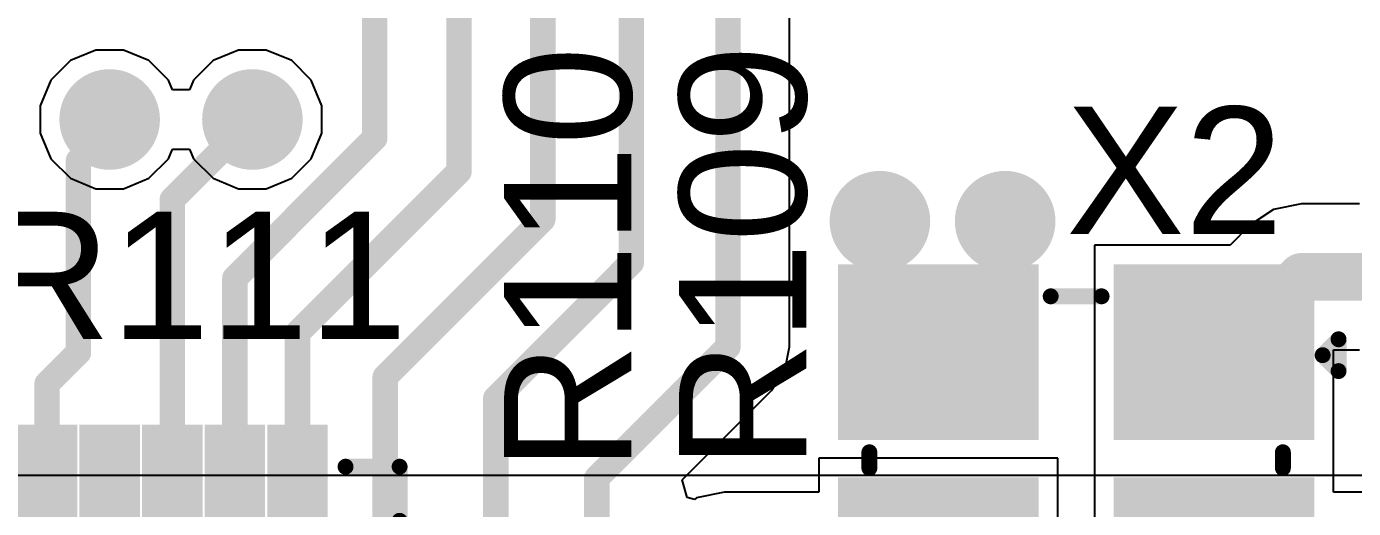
# Model space of a CAD drawing. Header units: millimetres. Extents: x 0 to 172, y 0 to 138.
# Drawn here: x 119.96 to 130.56, y 21.56 to 25.41 of the extents above; entities that cross this region are included whole.
import ezdxf

# ---------------------------------------------------------------- set-up
doc = ezdxf.new("R2010")
doc.units = ezdxf.units.MM
for name, color, linetype in [('BottomLayer', 5, 'Continuous'), ('BottomSolder', 6, 'Continuous'), ('TopLayer', 1, 'Continuous'), ('TopOverlay', 2, 'Continuous'), ('TopPaste', 8, 'Continuous'), ('TopSolder', 216, 'Continuous'), ('ViaHoleLayer', 16, 'Continuous')]:
    doc.layers.add(name, color=color, linetype=linetype)
doc.styles.add('Arial', font='', dxfattribs={"height": 0.2})
doc.styles.get('Arial').set_extended_font_data('Arial')

# ---------------------------------------------------------------- blocks, each defined once
blk = doc.blocks.new('AU_12_288MBE_T_4')
at = {"layer": 'TopLayer'}
for points in [[(-0.69999987, 2.29999921), (0.69999987, 2.29999921), (0.69999987, 1.09999907), (-0.69999987, 1.09999907)], [(1.50000081, 2.29999921), (2.90000055, 2.29999921), (2.90000055, 1.09999907), (1.50000081, 1.09999907)], [(-0.69999987, 0.6000000699999999), (0.69999987, 0.6000000699999999), (0.69999987, -0.6000000699999999), (-0.69999987, -0.6000000699999999)], [(1.50000081, 0.6000000699999999), (2.90000055, 0.6000000699999999), (2.90000055, -0.6000000699999999), (1.50000081, -0.6000000699999999)]]:
    blk.add_hatch(color=1, dxfattribs=at).paths.add_polyline_path(points)
at = {"layer": 'TopPaste'}
for points in [[(-0.69999987, 2.29999921), (0.69999987, 2.29999921), (0.69999987, 1.09999907), (-0.69999987, 1.09999907)], [(1.50000081, 2.29999921), (2.90000055, 2.29999921), (2.90000055, 1.09999907), (1.50000081, 1.09999907)], [(-0.69999987, 0.6000000699999999), (0.69999987, 0.6000000699999999), (0.69999987, -0.6000000699999999), (-0.69999987, -0.6000000699999999)], [(1.50000081, 0.6000000699999999), (2.90000055, 0.6000000699999999), (2.90000055, -0.6000000699999999), (1.50000081, -0.6000000699999999)]]:
    blk.add_hatch(color=8, dxfattribs=at).paths.add_polyline_path(points)
at = {"layer": 'TopSolder'}
for points in [[(-0.8015998699999999, 2.40159921), (0.8015998699999999, 2.40159921), (0.8015998699999999, 0.99839907), (-0.8015998699999999, 0.99839907)], [(1.39840081, 2.40159921), (3.00160055, 2.40159921), (3.00160055, 0.99839907), (1.39840081, 0.99839907)], [(-0.8015998699999999, 0.7016000699999999), (0.8015998699999999, 0.7016000699999999), (0.8015998699999999, -0.7016000699999999), (-0.8015998699999999, -0.7016000699999999)], [(1.39840081, 0.7016000699999999), (3.00160055, 0.7016000699999999), (3.00160055, -0.7016000699999999), (1.39840081, -0.7016000699999999)]]:
    blk.add_hatch(color=216, dxfattribs=at).paths.add_polyline_path(points)
at = {"layer": 'TopOverlay', "const_width": 0.127}
for points in [[(1.30320034, 2.1453983), (0.89680034, 2.1453983)], [(-0.55099966, 0.9261982999999999), (-0.55099966, 0.7991982999999999)], [(2.75100034, 0.9261982999999999), (2.75100034, 0.7991982999999999)], [(-0.99549966, 0.1514983), (-0.99549966, -0.1025017)], [(-0.8684996599999999, 0.0244983), (-0.99549966, 0.1514983)], [(-0.8684996599999999, 0.0244983), (-0.99549966, -0.1025017)], [(1.30320034, -0.44539916), (0.89680034, -0.44539916)]]:
    blk.add_lwpolyline(points, dxfattribs=at)
at = {"layer": 'TopOverlay', "const_width": 0.0635}
for points in [[(0.8650503399999999, 2.1453983, 1), (0.92855034, 2.1453983, 1)], [(1.27145034, 2.1453983, 1), (1.33495034, 2.1453983, 1)], [(-0.58274966, 0.9261982999999999, 1), (-0.51924966, 0.9261982999999999, 1)], [(2.71925034, 0.9261982999999999, 1), (2.78275034, 0.9261982999999999, 1)], [(-0.58274966, 0.7991982999999999, 1), (-0.51924966, 0.7991982999999999, 1)], [(2.71925034, 0.7991982999999999, 1), (2.78275034, 0.7991982999999999, 1)], [(-1.02724966, 0.1514983, 1), (-0.96374966, 0.1514983, 1)], [(-1.02724966, 0.1514983, 1), (-0.96374966, 0.1514983, 1)], [(-0.90024966, 0.0244983, 1), (-0.8367496599999998, 0.0244983, 1)], [(-0.90024966, 0.0244983, 1), (-0.8367496599999998, 0.0244983, 1)], [(-1.02724966, -0.1025017, 1), (-0.96374966, -0.1025017, 1)], [(-1.02724966, -0.1025017, 1), (-0.96374966, -0.1025017, 1)], [(0.8650503399999999, -0.44539916, 1), (0.92855034, -0.44539916, 1)], [(1.27145034, -0.44539916, 1), (1.33495034, -0.44539916, 1)]]:
    blk.add_lwpolyline(points, format="xyb", close=True, dxfattribs=at)
blk = doc.blocks.new('32_QFN_7')
at = {"layer": 'TopLayer'}
for points in [[(-1.61006028, 2.10008343), (-1.89005972, 2.10008343), (-1.89005972, 2.80008457), (-1.61006028, 2.80008457)], [(-1.10993428, 2.10008343), (-1.38993372, 2.10008343), (-1.38993372, 2.80008457), (-1.10993428, 2.80008457)], [(-0.61006228, 2.10008343), (-0.89006172, 2.10008343), (-0.89006172, 2.80008457), (-0.61006228, 2.80008457)], [(-0.10993628, 2.10008343), (-0.38993572, 2.10008343), (-0.38993572, 2.80008457), (-0.1099362799999999, 2.80008457)], [(0.38993572, 2.10008343), (0.1099362799999999, 2.10008343), (0.10993628, 2.80008457), (0.38993572, 2.80008457)], [(0.89006172, 2.10008343), (0.61006228, 2.10008343), (0.61006228, 2.80008457), (0.89006172, 2.80008457)], [(1.38993372, 2.10008343), (1.10993428, 2.10008343), (1.10993428, 2.80008457), (1.38993372, 2.80008457)], [(1.89005972, 2.10008343), (1.61006028, 2.10008343), (1.61006028, 2.80008457), (1.89005972, 2.80008457)], [(-2.80008457, 1.61006028), (-2.80008457, 1.89005972), (-2.10008343, 1.89005972), (-2.10008343, 1.61006028)], [(2.10008343, 1.61006028), (2.10008343, 1.89005972), (2.80008457, 1.89005972), (2.80008457, 1.61006028)], [(1.626997, -1.626997), (-1.626997, -1.626997), (-1.626997, 1.626997), (1.626997, 1.626997)], [(-2.80008457, 1.10993428), (-2.80008457, 1.38993372), (-2.10008343, 1.38993372), (-2.10008343, 1.10993428)], [(2.10008343, 1.10993428), (2.10008343, 1.38993372), (2.80008457, 1.38993372), (2.80008457, 1.10993428)], [(-2.80008457, 0.61006228), (-2.80008457, 0.89006172), (-2.10008343, 0.89006172), (-2.10008343, 0.61006228)], [(2.10008343, 0.61006228), (2.10008343, 0.89006172), (2.80008457, 0.89006172), (2.80008457, 0.61006228)], [(-2.80008457, 0.10993628), (-2.80008457, 0.38993572), (-2.10008343, 0.38993572), (-2.10008343, 0.10993628)], [(2.10008343, 0.10993628), (2.10008343, 0.38993572), (2.80008457, 0.38993572), (2.80008457, 0.10993628)], [(-2.80008457, -0.38993572), (-2.80008457, -0.10993628), (-2.10008343, -0.10993628), (-2.10008343, -0.38993572)], [(2.10008343, -0.38993572), (2.10008343, -0.10993628), (2.80008457, -0.10993628), (2.80008457, -0.38993572)], [(-2.80008457, -0.89006172), (-2.80008457, -0.61006228), (-2.10008343, -0.61006228), (-2.10008343, -0.89006172)], [(2.10008343, -0.89006172), (2.10008343, -0.61006228), (2.80008457, -0.61006228), (2.80008457, -0.89006172)], [(-2.80008457, -1.38993372), (-2.80008457, -1.10993428), (-2.10008343, -1.10993428), (-2.10008343, -1.38993372)], [(2.10008343, -1.38993372), (2.10008343, -1.10993428), (2.80008457, -1.10993428), (2.80008457, -1.38993372)], [(-2.80008457, -1.89005972), (-2.80008457, -1.61006028), (-2.10008343, -1.61006028), (-2.10008343, -1.89005972)], [(2.10008343, -1.89005972), (2.10008343, -1.61006028), (2.80008457, -1.61006028), (2.80008457, -1.89005972)], [(-1.61006028, -2.80008457), (-1.89005972, -2.80008457), (-1.89005972, -2.10008343), (-1.61006028, -2.10008343)], [(-1.10993428, -2.80008457), (-1.38993372, -2.80008457), (-1.38993372, -2.10008343), (-1.10993428, -2.10008343)], [(-0.61006228, -2.80008457), (-0.89006172, -2.80008457), (-0.89006172, -2.10008343), (-0.61006228, -2.10008343)], [(-0.10993628, -2.80008457), (-0.38993572, -2.80008457), (-0.38993572, -2.10008343), (-0.1099362799999999, -2.10008343)], [(0.38993572, -2.80008457), (0.1099362799999999, -2.80008457), (0.10993628, -2.10008343), (0.38993572, -2.10008343)], [(0.89006172, -2.80008457), (0.61006228, -2.80008457), (0.61006228, -2.10008343), (0.89006172, -2.10008343)], [(1.38993372, -2.80008457), (1.10993428, -2.80008457), (1.10993428, -2.10008343), (1.38993372, -2.10008343)], [(1.89005972, -2.80008457), (1.61006028, -2.80008457), (1.61006028, -2.10008343), (1.89005972, -2.10008343)]]:
    blk.add_hatch(color=1, dxfattribs=at).paths.add_polyline_path(points)
at = {"layer": 'TopPaste'}
for points in [[(-1.61006028, 2.10008343), (-1.89005972, 2.10008343), (-1.89005972, 2.80008457), (-1.61006028, 2.80008457)], [(-1.10993428, 2.10008343), (-1.38993372, 2.10008343), (-1.38993372, 2.80008457), (-1.10993428, 2.80008457)], [(-0.61006228, 2.10008343), (-0.89006172, 2.10008343), (-0.89006172, 2.80008457), (-0.61006228, 2.80008457)], [(-0.10993628, 2.10008343), (-0.38993572, 2.10008343), (-0.38993572, 2.80008457), (-0.1099362799999999, 2.80008457)], [(0.38993572, 2.10008343), (0.1099362799999999, 2.10008343), (0.10993628, 2.80008457), (0.38993572, 2.80008457)], [(0.89006172, 2.10008343), (0.61006228, 2.10008343), (0.61006228, 2.80008457), (0.89006172, 2.80008457)], [(1.38993372, 2.10008343), (1.10993428, 2.10008343), (1.10993428, 2.80008457), (1.38993372, 2.80008457)], [(1.89005972, 2.10008343), (1.61006028, 2.10008343), (1.61006028, 2.80008457), (1.89005972, 2.80008457)], [(-2.80008457, 1.61006028), (-2.80008457, 1.89005972), (-2.10008343, 1.89005972), (-2.10008343, 1.61006028)], [(2.10008343, 1.61006028), (2.10008343, 1.89005972), (2.80008457, 1.89005972), (2.80008457, 1.61006028)], [(1.626997, -1.626997), (-1.626997, -1.626997), (-1.626997, 1.626997), (1.626997, 1.626997)], [(-2.80008457, 1.10993428), (-2.80008457, 1.38993372), (-2.10008343, 1.38993372), (-2.10008343, 1.10993428)], [(2.10008343, 1.10993428), (2.10008343, 1.38993372), (2.80008457, 1.38993372), (2.80008457, 1.10993428)], [(-2.80008457, 0.61006228), (-2.80008457, 0.89006172), (-2.10008343, 0.89006172), (-2.10008343, 0.61006228)], [(2.10008343, 0.61006228), (2.10008343, 0.89006172), (2.80008457, 0.89006172), (2.80008457, 0.61006228)], [(-2.80008457, 0.10993628), (-2.80008457, 0.38993572), (-2.10008343, 0.38993572), (-2.10008343, 0.10993628)], [(2.10008343, 0.10993628), (2.10008343, 0.38993572), (2.80008457, 0.38993572), (2.80008457, 0.10993628)], [(-2.80008457, -0.38993572), (-2.80008457, -0.10993628), (-2.10008343, -0.10993628), (-2.10008343, -0.38993572)], [(2.10008343, -0.38993572), (2.10008343, -0.10993628), (2.80008457, -0.10993628), (2.80008457, -0.38993572)], [(-2.80008457, -0.89006172), (-2.80008457, -0.61006228), (-2.10008343, -0.61006228), (-2.10008343, -0.89006172)], [(2.10008343, -0.89006172), (2.10008343, -0.61006228), (2.80008457, -0.61006228), (2.80008457, -0.89006172)], [(-2.80008457, -1.38993372), (-2.80008457, -1.10993428), (-2.10008343, -1.10993428), (-2.10008343, -1.38993372)], [(2.10008343, -1.38993372), (2.10008343, -1.10993428), (2.80008457, -1.10993428), (2.80008457, -1.38993372)], [(-2.80008457, -1.89005972), (-2.80008457, -1.61006028), (-2.10008343, -1.61006028), (-2.10008343, -1.89005972)], [(2.10008343, -1.89005972), (2.10008343, -1.61006028), (2.80008457, -1.61006028), (2.80008457, -1.89005972)], [(-1.61006028, -2.80008457), (-1.89005972, -2.80008457), (-1.89005972, -2.10008343), (-1.61006028, -2.10008343)], [(-1.10993428, -2.80008457), (-1.38993372, -2.80008457), (-1.38993372, -2.10008343), (-1.10993428, -2.10008343)], [(-0.61006228, -2.80008457), (-0.89006172, -2.80008457), (-0.89006172, -2.10008343), (-0.61006228, -2.10008343)], [(-0.10993628, -2.80008457), (-0.38993572, -2.80008457), (-0.38993572, -2.10008343), (-0.1099362799999999, -2.10008343)], [(0.38993572, -2.80008457), (0.1099362799999999, -2.80008457), (0.10993628, -2.10008343), (0.38993572, -2.10008343)], [(0.89006172, -2.80008457), (0.61006228, -2.80008457), (0.61006228, -2.10008343), (0.89006172, -2.10008343)], [(1.38993372, -2.80008457), (1.10993428, -2.80008457), (1.10993428, -2.10008343), (1.38993372, -2.10008343)], [(1.89005972, -2.80008457), (1.61006028, -2.80008457), (1.61006028, -2.10008343), (1.89005972, -2.10008343)]]:
    blk.add_hatch(color=8, dxfattribs=at).paths.add_polyline_path(points)
at = {"layer": 'TopSolder'}
for points in [[(-1.50846028, 1.99848343), (-1.99165972, 1.99848343), (-1.99165972, 2.90168457), (-1.50846028, 2.90168457)], [(-1.00833428, 1.99848343), (-1.49153372, 1.99848343), (-1.49153372, 2.90168457), (-1.00833428, 2.90168457)], [(-0.5084622799999999, 1.99848343), (-0.99166172, 1.99848343), (-0.99166172, 2.90168457), (-0.5084622799999999, 2.90168457)], [(-0.008336280000000036, 1.99848343), (-0.49153572, 1.99848343), (-0.49153572, 2.90168457), (-0.008336279999999963, 2.90168457)], [(0.49153572, 1.99848343), (0.008336279999999963, 1.99848343), (0.008336280000000036, 2.90168457), (0.49153572, 2.90168457)], [(0.99166172, 1.99848343), (0.5084622799999999, 1.99848343), (0.5084622799999999, 2.90168457), (0.99166172, 2.90168457)], [(1.49153372, 1.99848343), (1.00833428, 1.99848343), (1.00833428, 2.90168457), (1.49153372, 2.90168457)], [(1.99165972, 1.99848343), (1.50846028, 1.99848343), (1.50846028, 2.90168457), (1.99165972, 2.90168457)], [(-2.90168457, 1.50846028), (-2.90168457, 1.99165972), (-1.99848343, 1.99165972), (-1.99848343, 1.50846028)], [(1.99848343, 1.50846028), (1.99848343, 1.99165972), (2.90168457, 1.99165972), (2.90168457, 1.50846028)], [(1.728597, -1.728597), (-1.728597, -1.728597), (-1.728597, 1.728597), (1.728597, 1.728597)], [(-2.90168457, 1.00833428), (-2.90168457, 1.49153372), (-1.99848343, 1.49153372), (-1.99848343, 1.00833428)], [(1.99848343, 1.00833428), (1.99848343, 1.49153372), (2.90168457, 1.49153372), (2.90168457, 1.00833428)], [(-2.90168457, 0.5084622799999999), (-2.90168457, 0.99166172), (-1.99848343, 0.99166172), (-1.99848343, 0.5084622799999999)], [(1.99848343, 0.5084622799999999), (1.99848343, 0.99166172), (2.90168457, 0.99166172), (2.90168457, 0.5084622799999999)], [(-2.90168457, 0.008336280000000036), (-2.90168457, 0.49153572), (-1.99848343, 0.49153572), (-1.99848343, 0.008336279999999963)], [(1.99848343, 0.008336280000000036), (1.99848343, 0.49153572), (2.90168457, 0.49153572), (2.90168457, 0.008336279999999963)], [(-2.90168457, -0.49153572), (-2.90168457, -0.008336279999999963), (-1.99848343, -0.008336280000000036), (-1.99848343, -0.49153572)], [(1.99848343, -0.49153572), (1.99848343, -0.008336279999999963), (2.90168457, -0.008336280000000036), (2.90168457, -0.49153572)], [(-2.90168457, -0.99166172), (-2.90168457, -0.5084622799999999), (-1.99848343, -0.5084622799999999), (-1.99848343, -0.99166172)], [(1.99848343, -0.99166172), (1.99848343, -0.5084622799999999), (2.90168457, -0.5084622799999999), (2.90168457, -0.99166172)], [(-2.90168457, -1.49153372), (-2.90168457, -1.00833428), (-1.99848343, -1.00833428), (-1.99848343, -1.49153372)], [(1.99848343, -1.49153372), (1.99848343, -1.00833428), (2.90168457, -1.00833428), (2.90168457, -1.49153372)], [(-2.90168457, -1.99165972), (-2.90168457, -1.50846028), (-1.99848343, -1.50846028), (-1.99848343, -1.99165972)], [(1.99848343, -1.99165972), (1.99848343, -1.50846028), (2.90168457, -1.50846028), (2.90168457, -1.99165972)], [(-1.50846028, -2.90168457), (-1.99165972, -2.90168457), (-1.99165972, -1.99848343), (-1.50846028, -1.99848343)], [(-1.00833428, -2.90168457), (-1.49153372, -2.90168457), (-1.49153372, -1.99848343), (-1.00833428, -1.99848343)], [(-0.5084622799999999, -2.90168457), (-0.99166172, -2.90168457), (-0.99166172, -1.99848343), (-0.5084622799999999, -1.99848343)], [(-0.008336280000000036, -2.90168457), (-0.49153572, -2.90168457), (-0.49153572, -1.99848343), (-0.008336279999999963, -1.99848343)], [(0.49153572, -2.90168457), (0.008336279999999963, -2.90168457), (0.008336280000000036, -1.99848343), (0.49153572, -1.99848343)], [(0.99166172, -2.90168457), (0.5084622799999999, -2.90168457), (0.5084622799999999, -1.99848343), (0.99166172, -1.99848343)], [(1.49153372, -2.90168457), (1.00833428, -2.90168457), (1.00833428, -1.99848343), (1.49153372, -1.99848343)], [(1.99165972, -2.90168457), (1.50846028, -2.90168457), (1.50846028, -1.99848343), (1.99165972, -1.99848343)]]:
    blk.add_hatch(color=216, dxfattribs=at).paths.add_polyline_path(points)
at = {"layer": 'TopOverlay', "const_width": 0.127}
for points in [[(-2.5654, 2.5654), (-2.1336, 2.5654)], [(-2.5654, 2.1336), (-2.5654, 2.5654)], [(2.1336, 2.5654), (2.5654, 2.5654)], [(2.5654, 2.1336), (2.5654, 2.5654)], [(-3.0734, 1.6256), (-3.0734, 1.8796)], [(-3.0734, 1.8796), (-2.9464, 1.7526)], [(-3.0734, 1.6256), (-2.9464, 1.7526)], [(-2.5654, -2.5654), (-2.5654, -2.1336)], [(2.5654, -2.5654), (2.5654, -2.1336)], [(-2.5654, -2.5654), (-2.1336, -2.5654)], [(2.1336, -2.5654), (2.5654, -2.5654)]]:
    blk.add_lwpolyline(points, dxfattribs=at)
at = {"layer": 'TopOverlay', "const_width": 0.0635}
for points in [[(-2.59715, 2.5654, 1), (-2.53365, 2.5654, 1)], [(-2.59715, 2.5654, 1), (-2.53365, 2.5654, 1)], [(-2.16535, 2.5654, 1), (-2.10185, 2.5654, 1)], [(2.10185, 2.5654, 1), (2.16535, 2.5654, 1)], [(2.53365, 2.5654, 1), (2.59715, 2.5654, 1)], [(2.53365, 2.5654, 1), (2.59715, 2.5654, 1)], [(-2.59715, 2.1336, 1), (-2.53365, 2.1336, 1)], [(2.53365, 2.1336, 1), (2.59715, 2.1336, 1)], [(-3.10515, 1.8796, 1), (-3.04165, 1.8796, 1)], [(-3.10515, 1.8796, 1), (-3.04165, 1.8796, 1)], [(-2.97815, 1.7526, 1), (-2.91465, 1.7526, 1)], [(-2.97815, 1.7526, 1), (-2.91465, 1.7526, 1)], [(-3.10515, 1.6256, 1), (-3.04165, 1.6256, 1)], [(-3.10515, 1.6256, 1), (-3.04165, 1.6256, 1)], [(-2.59715, -2.1336, 1), (-2.53365, -2.1336, 1)], [(2.53365, -2.1336, 1), (2.59715, -2.1336, 1)], [(-2.59715, -2.5654, 1), (-2.53365, -2.5654, 1)], [(-2.59715, -2.5654, 1), (-2.53365, -2.5654, 1)], [(-2.16535, -2.5654, 1), (-2.10185, -2.5654, 1)], [(2.10185, -2.5654, 1), (2.16535, -2.5654, 1)], [(2.53365, -2.5654, 1), (2.59715, -2.5654, 1)], [(2.53365, -2.5654, 1), (2.59715, -2.5654, 1)]]:
    blk.add_lwpolyline(points, format="xyb", close=True, dxfattribs=at)

msp = doc.modelspace()

# ---------------------------------------------------------------- hatches: boundary and pattern name
at = {"layer": 'BottomLayer'}
h = msp.add_hatch(color=5, dxfattribs=at)
edge = h.paths.add_edge_path()
edge.add_arc((120.6246, 24.6634), 0.2999994, 0, 360)
h = msp.add_hatch(color=5, dxfattribs=at)
edge = h.paths.add_edge_path()
edge.add_arc((121.76460534, 24.6634), 0.2999994, 0, 360)
h = msp.add_hatch(color=5, dxfattribs=at)
edge = h.paths.add_edge_path()
edge.add_arc((126.77547162, 23.85119182), 0.2999994, 0, 360)
h = msp.add_hatch(color=5, dxfattribs=at)
edge = h.paths.add_edge_path()
edge.add_arc((127.77546962, 23.85119182), 0.2999994, 0, 360)
at = {"layer": 'BottomSolder'}
h = msp.add_hatch(color=6, dxfattribs=at)
edge = h.paths.add_edge_path()
edge.add_arc((120.6246, 24.6634), 0.4015993999999999, 0, 360)
h = msp.add_hatch(color=6, dxfattribs=at)
edge = h.paths.add_edge_path()
edge.add_arc((121.76460534, 24.6634), 0.4015993999999999, 0, 360)
h = msp.add_hatch(color=6, dxfattribs=at)
edge = h.paths.add_edge_path()
edge.add_arc((126.77547162, 23.85119182), 0.4015993999999999, 0, 360)
h = msp.add_hatch(color=6, dxfattribs=at)
edge = h.paths.add_edge_path()
edge.add_arc((127.77546962, 23.85119182), 0.4015993999999999, 0, 360)
at = {"layer": 'TopLayer'}
h = msp.add_hatch(color=1, dxfattribs=at)
edge = h.paths.add_edge_path()
edge.add_arc((120.6246, 24.6634), 0.2999994, 0, 360)
h = msp.add_hatch(color=1, dxfattribs=at)
edge = h.paths.add_edge_path()
edge.add_arc((121.76460534, 24.6634), 0.2999994, 0, 360)
h = msp.add_hatch(color=1, dxfattribs=at)
edge = h.paths.add_edge_path()
edge.add_arc((126.77547162, 23.85119182), 0.2999994, 0, 360)
h = msp.add_hatch(color=1, dxfattribs=at)
edge = h.paths.add_edge_path()
edge.add_arc((127.77546962, 23.85119182), 0.2999994, 0, 360)
at = {"layer": 'TopSolder'}
h = msp.add_hatch(color=216, dxfattribs=at)
edge = h.paths.add_edge_path()
edge.add_arc((120.6246, 24.6634), 0.4015993999999999, 0, 360)
h = msp.add_hatch(color=216, dxfattribs=at)
edge = h.paths.add_edge_path()
edge.add_arc((121.76460534, 24.6634), 0.4015993999999999, 0, 360)
h = msp.add_hatch(color=216, dxfattribs=at)
edge = h.paths.add_edge_path()
edge.add_arc((126.77547162, 23.85119182), 0.4015993999999999, 0, 360)
h = msp.add_hatch(color=216, dxfattribs=at)
edge = h.paths.add_edge_path()
edge.add_arc((127.77546962, 23.85119182), 0.4015993999999999, 0, 360)
at = {"layer": 'ViaHoleLayer'}
h = msp.add_hatch(color=16, dxfattribs=at)
edge = h.paths.add_edge_path()
edge.add_arc((120.6246, 24.6634), 0.1499997, 0, 360)
h = msp.add_hatch(color=16, dxfattribs=at)
edge = h.paths.add_edge_path()
edge.add_arc((121.76460534, 24.6634), 0.1499997, 0, 360)
h = msp.add_hatch(color=16, dxfattribs=at)
edge = h.paths.add_edge_path()
edge.add_arc((126.77547162, 23.85119182), 0.1499997, 0, 360)
h = msp.add_hatch(color=16, dxfattribs=at)
edge = h.paths.add_edge_path()
edge.add_arc((127.77546962, 23.85119182), 0.1499997, 0, 360)

# ---------------------------------------------------------------- linework, layer by layer
at = {"layer": 'BottomLayer'}
for p, q in [((120.31078554, 25.1330587), (120.1549413, 24.97721446)), ((120.5144021, 25.2173994), (120.31078554, 25.1330587)), ((120.7347979, 25.2173994), (120.5144021, 25.2173994)), ((120.93841446, 25.1330587), (120.7347979, 25.2173994)), ((121.0942587, 24.97721446), (120.93841446, 25.1330587)), ((121.45079088, 25.1330587), (121.29494664, 24.97721446)), ((121.65440744, 25.2173994), (121.45079088, 25.1330587)), ((121.87480324, 25.2173994), (121.65440744, 25.2173994)), ((122.0784198, 25.1330587), (121.87480324, 25.2173994)), ((122.23426404, 24.97721446), (122.0784198, 25.1330587)), ((120.1549413, 24.97721446), (120.0706006, 24.7735979)), ((121.125869, 24.90089762), (121.0942587, 24.97721446)), ((121.29494664, 24.97721446), (121.26333634, 24.90089762)), ((122.31860474, 24.7735979), (122.23426404, 24.97721446)), ((121.26333634, 24.90089762), (121.125869, 24.90089762)), ((120.0706006, 24.7735979), (120.0706006, 24.5532021)), ((122.31860474, 24.5532021), (122.31860474, 24.7735979)), ((120.0706006, 24.5532021), (120.1549413, 24.34958554)), ((122.23426404, 24.34958554), (122.31860474, 24.5532021)), ((121.0942587, 24.34958554), (121.125869, 24.42590238)), ((121.125869, 24.42590238), (121.26333634, 24.42590238)), ((121.26333634, 24.42590238), (121.29494664, 24.34958554)), ((120.1549413, 24.34958554), (120.31078554, 24.1937413)), ((120.93841446, 24.1937413), (121.0942587, 24.34958554)), ((121.29494664, 24.34958554), (121.45079088, 24.1937413)), ((122.0784198, 24.1937413), (122.23426404, 24.34958554)), ((120.31078554, 24.1937413), (120.5144021, 24.1094006)), ((120.7347979, 24.1094006), (120.93841446, 24.1937413)), ((121.45079088, 24.1937413), (121.65440744, 24.1094006)), ((121.87480324, 24.1094006), (122.0784198, 24.1937413)), ((120.5144021, 24.1094006), (120.7347979, 24.1094006)), ((121.65440744, 24.1094006), (121.87480324, 24.1094006)), ((134.82785328, 21.821648), (118.60293272, 21.821648))]:
    msp.add_line(p, q, dxfattribs=at)
at = {"layer": 'TopLayer'}
for p, q in [((126.05440372, 22.84914912), (126.05440372, 28.47377592)), ((130.14247276, 23.98938814), (129.91948362, 23.94503212)), ((130.6048696, 23.98938814), (130.14247276, 23.98938814)), ((129.91948362, 23.94503212), (129.73044412, 23.81872046)), ((129.73044412, 23.81872046), (129.57241294, 23.66068928)), ((129.57241294, 23.66068928), (128.48847302, 23.66068928)), ((128.48847302, 23.66068928), (128.48847302, 21.95269168)), ((126.01694888, 22.66084876), (126.05440372, 22.84914912)), ((130.39647022, 21.68938766), (130.39647022, 22.8239955)), ((130.39647022, 22.8239955), (130.6048696, 22.8239955)), ((125.91028412, 22.50121484), (126.01694888, 22.66084876)), ((125.19668382, 21.78761454), (125.91028412, 22.50121484)), ((128.19646954, 21.96069014), (126.28847234, 21.96069014)), ((126.28847234, 21.96069014), (126.28847234, 21.68804908)), ((128.19646954, 20.25269254), (128.19646954, 21.96069014)), ((128.48847302, 21.95269168), (128.48847302, 20.25269254)), ((125.23533246, 21.64665724), (125.19668382, 21.78761454)), ((125.29396328, 21.63167632), (125.23533246, 21.64665724)), ((125.31194648, 21.64369306), (125.29396328, 21.63167632)), ((125.53493562, 21.68804908), (125.31194648, 21.64369306)), ((126.28847234, 21.68804908), (125.53493562, 21.68804908)), ((132.15231126, 21.68938766), (130.39647022, 21.68938766))]:
    msp.add_line(p, q, dxfattribs=at)
for points, const_width in [([(125.56234984, 22.84914912), (125.56234984, 28.47377592)], 0.2032), ([(124.7902, 23.5204), (124.7902, 27.89222768)], 0.2032), ([(124.08356184, 23.866856), (124.08356184, 27.5031835)], 0.2032), ([(123.41400768, 24.24732768), (123.41400768, 27.04852096)], 0.2032), ([(122.7407756, 24.51320472), (122.7407756, 25.87340774)], 0.2032), ([(120.6246, 24.58351954), (120.6246, 24.6634)], 0.2032), ([(121.12473362, 24.02352828), (121.76460534, 24.6634)], 0.2032), ([(120.3753752, 24.33429474), (120.6246, 24.58351954)], 0.2032), ([(121.62460562, 23.39703474), (122.7407756, 24.51320472)], 0.2032), ([(120.3753752, 22.80346976), (120.3753752, 24.33429474)], 0.2032), ([(122.12473162, 22.95805162), (123.41400768, 24.24732768)], 0.2032), ([(121.12473362, 21.77697448), (121.12473362, 24.02352828)], 0.2032), ([(122.82475562, 22.60804978), (124.08356184, 23.866856)], 0.2032), ([(123.70825144, 22.43845144), (124.7902, 23.5204)], 0.2032), ([(129.54247142, 22.80669048), (130.14247276, 23.40669182)], 0.3809999999999999), ([(130.14247276, 23.40669182), (131.2398696, 23.40669182)], 0.3809999999999999), ([(121.62460562, 21.77697448), (121.62460562, 23.39703474)], 0.2032), ([(122.12473162, 21.77697448), (122.12473162, 22.95805162)], 0.2032), ([(129.44247162, 22.80669048), (129.54247142, 22.80669048)], 0.3809999999999999), ([(120.12473562, 22.55283018), (120.3753752, 22.80346976)], 0.2032), ([(124.51487162, 21.8016709), (125.56234984, 22.84914912)], 0.2032), ([(122.82475562, 21.07695048), (122.82475562, 22.60804978)], 0.2032), ([(120.12473562, 21.77697448), (120.12473562, 22.55283018)], 0.2032), ([(123.70825144, 20.94893448), (123.70825144, 22.43845144)], 0.2032), ([(124.51487162, 21.10535276), (124.51487162, 21.8016709)], 0.2032)]:
    msp.add_lwpolyline(points, dxfattribs=dict(at, const_width=const_width))
for points, const_width in [([(120.5738, 24.6634, 1), (120.6754, 24.6634, 1)], 0.1016), ([(121.71380534, 24.6634, 1), (121.81540534, 24.6634, 1)], 0.1016), ([(120.5738, 24.58351954, 1), (120.6754, 24.58351954, 1)], 0.1016), ([(120.5738, 24.58351954, 1), (120.6754, 24.58351954, 1)], 0.1016), ([(122.6899756, 24.51320472, 1), (122.7915756, 24.51320472, 1)], 0.1016), ([(122.6899756, 24.51320472, 1), (122.7915756, 24.51320472, 1)], 0.1016), ([(120.3245752, 24.33429474, 1), (120.4261752, 24.33429474, 1)], 0.1016), ([(120.3245752, 24.33429474, 1), (120.4261752, 24.33429474, 1)], 0.1016), ([(123.36320768, 24.24732768, 1), (123.46480768, 24.24732768, 1)], 0.1016), ([(123.36320768, 24.24732768, 1), (123.46480768, 24.24732768, 1)], 0.1016), ([(121.07393362, 24.02352828, 1), (121.17553362, 24.02352828, 1)], 0.1016), ([(121.07393362, 24.02352828, 1), (121.17553362, 24.02352828, 1)], 0.1016), ([(124.03276184, 23.866856, 1), (124.13436184, 23.866856, 1)], 0.1016), ([(124.03276184, 23.866856, 1), (124.13436184, 23.866856, 1)], 0.1016), ([(124.7394, 23.5204, 1), (124.841, 23.5204, 1)], 0.1016), ([(124.7394, 23.5204, 1), (124.841, 23.5204, 1)], 0.1016), ([(130.04722276, 23.40669182, 1), (130.23772276, 23.40669182, 1)], 0.1905), ([(130.04722276, 23.40669182, 1), (130.23772276, 23.40669182, 1)], 0.1905), ([(121.57380562, 23.39703474, 1), (121.67540562, 23.39703474, 1)], 0.1016), ([(121.57380562, 23.39703474, 1), (121.67540562, 23.39703474, 1)], 0.1016), ([(122.07393162, 22.95805162, 1), (122.17553162, 22.95805162, 1)], 0.1016), ([(122.07393162, 22.95805162, 1), (122.17553162, 22.95805162, 1)], 0.1016), ([(129.34722162, 22.80669048, 1), (129.53772162, 22.80669048, 1)], 0.1905), ([(129.44722142, 22.80669048, 1), (129.63772142, 22.80669048, 1)], 0.1905), ([(129.44722142, 22.80669048, 1), (129.63772142, 22.80669048, 1)], 0.1905), ([(120.3245752, 22.80346976, 1), (120.4261752, 22.80346976, 1)], 0.1016), ([(120.3245752, 22.80346976, 1), (120.4261752, 22.80346976, 1)], 0.1016), ([(125.51154984, 22.84914912, 1), (125.61314984, 22.84914912, 1)], 0.1016), ([(125.51154984, 22.84914912, 1), (125.61314984, 22.84914912, 1)], 0.1016), ([(122.77395562, 22.60804978, 1), (122.87555562, 22.60804978, 1)], 0.1016), ([(122.77395562, 22.60804978, 1), (122.87555562, 22.60804978, 1)], 0.1016), ([(120.07393562, 22.55283018, 1), (120.17553562, 22.55283018, 1)], 0.1016), ([(120.07393562, 22.55283018, 1), (120.17553562, 22.55283018, 1)], 0.1016), ([(123.65745144, 22.43845144, 1), (123.75905144, 22.43845144, 1)], 0.1016), ([(123.65745144, 22.43845144, 1), (123.75905144, 22.43845144, 1)], 0.1016), ([(120.07393562, 21.77697448, 1), (120.17553562, 21.77697448, 1)], 0.1016), ([(121.07393362, 21.77697448, 1), (121.17553362, 21.77697448, 1)], 0.1016), ([(121.57380562, 21.77697448, 1), (121.67540562, 21.77697448, 1)], 0.1016), ([(122.07393162, 21.77697448, 1), (122.17553162, 21.77697448, 1)], 0.1016), ([(124.46407162, 21.8016709, 1), (124.56567162, 21.8016709, 1)], 0.1016), ([(124.46407162, 21.8016709, 1), (124.56567162, 21.8016709, 1)], 0.1016)]:
    msp.add_lwpolyline(points, format="xyb", close=True, dxfattribs=dict(at, const_width=const_width))

# ---------------------------------------------------------------- block references
at = {"rotation": 180}
msp.add_blockref('AU_12_288MBE_T_4', (129.44247162, 22.80669048), dxfattribs=at)
msp.add_blockref('32_QFN_7', (120.37467162, 19.32689048))

# ---------------------------------------------------------------- texts
at = {"layer": 'TopOverlay', "style": 'Arial'}
for s, p in [('R110', (124.7900349, 21.85301446)), ('R109', (126.1870349, 21.86997404))]:
    msp.add_text(s, height=1.016, rotation=90, dxfattribs=at).set_placement(p)
for s, p in [('X2', (128.2618085, 23.7491651)), ('R111', (119.60909276, 22.9109651))]:
    msp.add_text(s, height=1.016, dxfattribs=at).set_placement(p)

doc.saveas('drawing.dxf')
